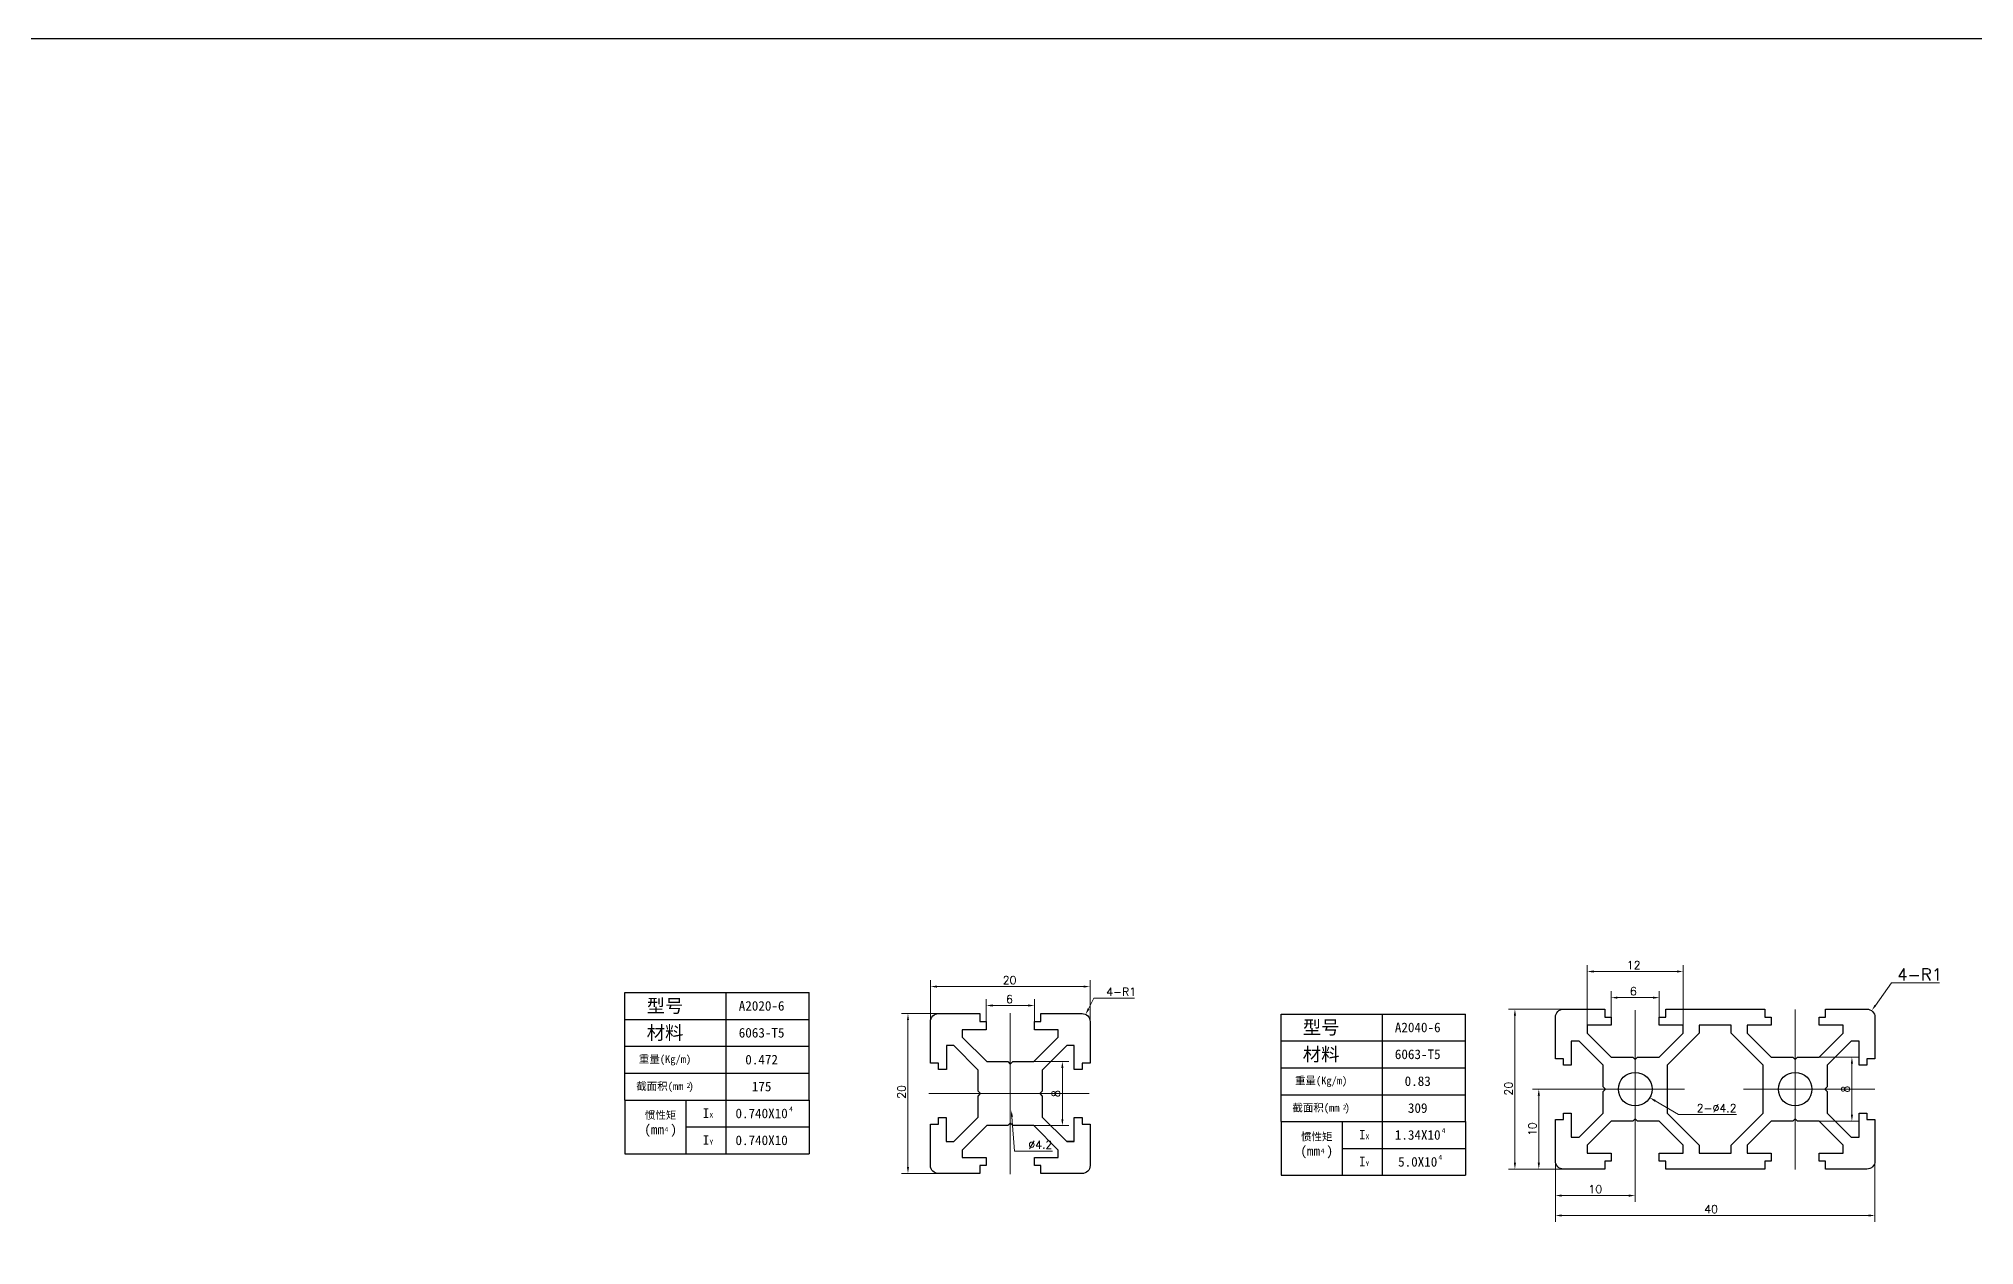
# Model space of a CAD drawing. Header units: millimetres. Extents: x 667 to 3290, y 428 to 2286.
# Drawn here: x 2122.8 to 2364.6, y 893.6 to 1044.4 of the extents above; entities that cross this region are included whole.
import ezdxf

# ---------------------------------------------------------------- set-up
doc = ezdxf.new("R2010")
doc.units = ezdxf.units.MM
doc.linetypes.add('ACAD_ISO10W100', pattern=[18, 12, -3, 0, -3])
doc.layers.add('DWG', color=7, linetype='Continuous')
for name, color, linetype, lineweight in [('中心线', 1, 'ACAD_ISO10W100', 0), ('粗实线', 130, 'Continuous', 30), ('细实线', 130, 'Continuous', 0)]:
    doc.layers.add(name, color=color, linetype=linetype, lineweight=lineweight)
doc.styles.get("Standard").update_dxf_attribs({"font": 'txt', "bigfont": 'gbcbig.shx'})
doc.dimstyles.new('45x45L', dxfattribs={"dimscale": 0, "dimtxt": 1.5, "dimasz": 0.8, "dimexe": 0.8, "dimexo": 0, "dimgap": 0.3, "dimtad": 1, "dimtoh": 1, "dimdec": 1, "dimzin": 0, "dimdsep": 46, "dimtxsty": 'Standard', "dimcen": 0, "dimclrd": 5, "dimclre": 5, "dimclrt": 3, "dimadec": 0, "dimazin": 0, "dimtp": 0.05, "dimtm": 0.05, "dimtfac": 1, "dimtdec": 1, "dimtofl": 0, "dimtmove": 0, "dimatfit": 3, "dimfxl": 1, "dimtolj": 1, "dimlwd": 13, "dimlwe": 13, "dimarcsym": 0})

# ---------------------------------------------------------------- blocks, each defined once
blk = doc.blocks.new('*D1194')
at = {"layer": 'DEFPOINTS', "color": 0, "transparency": 16777216}
for p in [(2244.01, 914.69), (2244.31, 910.5)]:
    blk.add_point(p, dxfattribs=at)
at = {"layer": '细实线', "color": 5, "lineweight": 13, "transparency": 16777216}
for p, q in [((2244.67, 905.41), (2244.37, 909.7)), ((2249.42, 905.41), (2244.67, 905.41))]:
    blk.add_line(p, q, dxfattribs=at)
at = {"layer": '细实线', "color": 5, "transparency": 16777216}
blk.add_solid([(2244.5, 909.71), (2244.23, 909.69), (2244.31, 910.5)], dxfattribs=at)
at = {"layer": '细实线', "color": 3, "transparency": 16777216, "insert": (2247.92, 906.21), "char_height": 1, "attachment_point": 5}
blk.add_mtext('\\A1;∅4.2', dxfattribs=at)
blk = doc.blocks.new('*D1195')
at = {"layer": 'DEFPOINTS', "color": 0, "transparency": 16777216}
for p in [(2253.13, 921.59), (2253.58, 922.48)]:
    blk.add_point(p, dxfattribs=at)
at = {"layer": '细实线', "color": 5, "lineweight": 13, "transparency": 16777216}
for p, q in [((2254.61, 924.52), (2253.94, 923.19)), ((2259.69, 924.52), (2254.61, 924.52))]:
    blk.add_line(p, q, dxfattribs=at)
at = {"layer": '细实线', "color": 5, "transparency": 16777216}
blk.add_solid([(2253.82, 923.25), (2254.06, 923.13), (2253.58, 922.48)], dxfattribs=at)
at = {"layer": '细实线', "color": 3, "transparency": 16777216, "insert": (2258.02, 925.32), "char_height": 1, "attachment_point": 5}
blk.add_mtext('\\A1;4-R1', dxfattribs=at)
blk = doc.blocks.new('*D1196')
at = {"layer": 'DEFPOINTS', "color": 0, "transparency": 16777216}
for p in [(2247.1, 916.6), (2250.67, 916.6), (2247.1, 908.59)]:
    blk.add_point(p, dxfattribs=at)
at = {"layer": '细实线', "color": 5, "lineweight": 13, "transparency": 16777216}
for p, q in [((2247.1, 916.6), (2251.47, 916.6)), ((2250.67, 909.39), (2250.67, 915.8)), ((2247.1, 908.59), (2251.47, 908.59))]:
    blk.add_line(p, q, dxfattribs=at)
at = {"layer": '细实线', "color": 5, "transparency": 16777216}
for points in [[(2250.54, 915.8), (2250.81, 915.8), (2250.67, 916.6)], [(2250.54, 909.39), (2250.81, 909.39), (2250.67, 908.59)]]:
    blk.add_solid(points, dxfattribs=at)
at = {"layer": '细实线', "color": 3, "transparency": 16777216, "insert": (2249.87, 912.59), "char_height": 1, "attachment_point": 5, "rotation": 90}
blk.add_mtext('\\A1;8', dxfattribs=at)
blk = doc.blocks.new('*D1197')
at = {"layer": 'DEFPOINTS', "color": 0, "transparency": 16777216}
for p in [(2231.38, 922.59), (2235.2, 922.59), (2235.2, 902.6)]:
    blk.add_point(p, dxfattribs=at)
at = {"layer": '细实线', "color": 5, "lineweight": 13, "transparency": 16777216}
for p, q in [((2235.2, 922.59), (2230.58, 922.59)), ((2231.38, 903.4), (2231.38, 921.79)), ((2235.2, 902.6), (2230.58, 902.6))]:
    blk.add_line(p, q, dxfattribs=at)
at = {"layer": '细实线', "color": 5, "transparency": 16777216}
for points in [[(2231.25, 921.79), (2231.51, 921.79), (2231.38, 922.59)], [(2231.25, 903.4), (2231.51, 903.4), (2231.38, 902.6)]]:
    blk.add_solid(points, dxfattribs=at)
at = {"layer": '细实线', "color": 3, "transparency": 16777216, "insert": (2230.58, 912.81), "char_height": 1, "attachment_point": 5, "rotation": 90}
blk.add_mtext('\\A1;20', dxfattribs=at)
blk = doc.blocks.new('*D1198')
at = {"layer": 'DEFPOINTS', "color": 0, "transparency": 16777216}
for p in [(2254.13, 925.97), (2234.19, 921.59), (2254.13, 921.59)]:
    blk.add_point(p, dxfattribs=at)
at = {"layer": '细实线', "color": 5, "lineweight": 13, "transparency": 16777216}
for p, q in [((2234.19, 921.59), (2234.19, 926.77)), ((2254.13, 921.59), (2254.13, 926.77)), ((2234.99, 925.97), (2253.33, 925.97))]:
    blk.add_line(p, q, dxfattribs=at)
at = {"layer": '细实线', "color": 5, "transparency": 16777216}
for points in [[(2234.99, 926.1), (2234.99, 925.84), (2234.19, 925.97)], [(2253.33, 926.1), (2253.33, 925.84), (2254.13, 925.97)]]:
    blk.add_solid(points, dxfattribs=at)
at = {"layer": '细实线', "color": 3, "transparency": 16777216, "insert": (2244.08, 926.77), "char_height": 1, "attachment_point": 5}
blk.add_mtext('\\A1;20', dxfattribs=at)
blk = doc.blocks.new('*D1199')
at = {"layer": 'DEFPOINTS', "color": 0, "transparency": 16777216}
for p in [(2241.15, 921.59), (2247.17, 923.6), (2247.17, 921.59)]:
    blk.add_point(p, dxfattribs=at)
at = {"layer": '细实线', "color": 5, "lineweight": 13, "transparency": 16777216}
for p, q in [((2241.15, 921.59), (2241.15, 924.4)), ((2247.17, 921.59), (2247.17, 924.4)), ((2241.95, 923.6), (2246.37, 923.6))]:
    blk.add_line(p, q, dxfattribs=at)
at = {"layer": '细实线', "color": 5, "transparency": 16777216}
for points in [[(2241.95, 923.74), (2241.95, 923.47), (2241.15, 923.6)], [(2246.37, 923.74), (2246.37, 923.47), (2247.17, 923.6)]]:
    blk.add_solid(points, dxfattribs=at)
at = {"layer": '细实线', "color": 3, "transparency": 16777216, "insert": (2244.06, 924.4), "char_height": 1, "attachment_point": 5}
blk.add_mtext('\\A1;6', dxfattribs=at)
blk = doc.blocks.new('*D1200')
at = {"layer": 'DEFPOINTS', "color": 0, "transparency": 16777216}
for p in [(2325.26, 924.59), (2319.23, 922.14), (2325.26, 922.14)]:
    blk.add_point(p, dxfattribs=at)
at = {"layer": '细实线', "color": 5, "lineweight": 13, "transparency": 16777216}
for p, q in [((2319.23, 922.14), (2319.23, 925.39)), ((2320.03, 924.59), (2324.46, 924.59)), ((2325.26, 922.14), (2325.26, 925.39))]:
    blk.add_line(p, q, dxfattribs=at)
at = {"layer": '细实线', "color": 5, "transparency": 16777216}
for points in [[(2320.03, 924.72), (2320.03, 924.45), (2319.23, 924.59)], [(2324.46, 924.72), (2324.46, 924.45), (2325.26, 924.59)]]:
    blk.add_solid(points, dxfattribs=at)
at = {"layer": '细实线', "color": 3, "transparency": 16777216, "insert": (2322.01, 925.39), "char_height": 1, "attachment_point": 5}
blk.add_mtext('\\A1;6', dxfattribs=at)
blk = doc.blocks.new('*D1201')
at = {"layer": 'DEFPOINTS', "color": 0, "transparency": 16777216}
for p in [(2320.43, 914.21), (2324.06, 912.09)]:
    blk.add_point(p, dxfattribs=at)
at = {"layer": '细实线', "color": 5, "lineweight": 13, "transparency": 16777216}
for p, q in [((2327.67, 909.98), (2324.75, 911.69)), ((2334.92, 909.98), (2327.67, 909.98))]:
    blk.add_line(p, q, dxfattribs=at)
at = {"layer": '细实线', "color": 5, "transparency": 16777216}
blk.add_solid([(2324.82, 911.8), (2324.68, 911.57), (2324.06, 912.09)], dxfattribs=at)
at = {"layer": '细实线', "color": 3, "transparency": 16777216, "insert": (2332.42, 910.78), "char_height": 1, "attachment_point": 5}
blk.add_mtext('\\A1;2-%%c4.2', dxfattribs=at)
blk = doc.blocks.new('*D1202')
at = {"layer": 'DEFPOINTS', "color": 0, "transparency": 16777216}
for p in [(2310.2, 913.15), (2313.28, 913.15), (2313.28, 903.15)]:
    blk.add_point(p, dxfattribs=at)
at = {"layer": '细实线', "color": 5, "lineweight": 13, "transparency": 16777216}
for p, q in [((2313.28, 913.15), (2309.4, 913.15)), ((2310.2, 903.95), (2310.2, 912.35)), ((2313.28, 903.15), (2309.4, 903.15))]:
    blk.add_line(p, q, dxfattribs=at)
at = {"layer": '细实线', "color": 5, "transparency": 16777216}
for points in [[(2310.07, 912.35), (2310.34, 912.35), (2310.2, 913.15)], [(2310.07, 903.95), (2310.34, 903.95), (2310.2, 903.15)]]:
    blk.add_solid(points, dxfattribs=at)
at = {"layer": '细实线', "color": 3, "transparency": 16777216, "insert": (2309.4, 908.15), "char_height": 1, "attachment_point": 5, "rotation": 90}
blk.add_mtext('\\A1;10', dxfattribs=at)
blk = doc.blocks.new('*D1203')
at = {"layer": 'DEFPOINTS', "color": 0, "transparency": 16777216}
for p in [(2307.22, 923.14), (2313.28, 923.14), (2313.27, 903.15)]:
    blk.add_point(p, dxfattribs=at)
at = {"layer": '细实线', "color": 5, "lineweight": 13, "transparency": 16777216}
for p, q in [((2313.28, 923.14), (2306.42, 923.14)), ((2307.22, 903.95), (2307.22, 922.34)), ((2313.27, 903.15), (2306.42, 903.15))]:
    blk.add_line(p, q, dxfattribs=at)
at = {"layer": '细实线', "color": 5, "transparency": 16777216}
for points in [[(2307.08, 922.34), (2307.35, 922.34), (2307.22, 923.14)], [(2307.08, 903.95), (2307.35, 903.95), (2307.22, 903.15)]]:
    blk.add_solid(points, dxfattribs=at)
at = {"layer": '细实线', "color": 3, "transparency": 16777216, "insert": (2306.42, 913.21), "char_height": 1, "attachment_point": 5, "rotation": 90}
blk.add_mtext('\\A1;20', dxfattribs=at)
blk = doc.blocks.new('*D1204')
at = {"layer": 'DEFPOINTS', "color": 0, "transparency": 16777216}
for p in [(2312.27, 904.15), (2322.25, 904.15), (2322.25, 899.85)]:
    blk.add_point(p, dxfattribs=at)
at = {"layer": '细实线', "color": 5, "lineweight": 13, "transparency": 16777216}
for p, q in [((2312.27, 904.15), (2312.27, 899.05)), ((2322.25, 904.15), (2322.25, 899.05)), ((2313.07, 899.85), (2321.45, 899.85))]:
    blk.add_line(p, q, dxfattribs=at)
at = {"layer": '细实线', "color": 5, "transparency": 16777216}
for points in [[(2313.07, 899.98), (2313.07, 899.71), (2312.27, 899.85)], [(2321.45, 899.98), (2321.45, 899.71), (2322.25, 899.85)]]:
    blk.add_solid(points, dxfattribs=at)
at = {"layer": '细实线', "color": 3, "transparency": 16777216, "insert": (2317.26, 900.65), "char_height": 1, "attachment_point": 5}
blk.add_mtext('\\A1;10', dxfattribs=at)
blk = doc.blocks.new('*D1205')
at = {"layer": 'DEFPOINTS', "color": 0, "transparency": 16777216}
for p in [(2312.27, 904.15), (2352.2, 904.15), (2352.2, 897.36)]:
    blk.add_point(p, dxfattribs=at)
at = {"layer": '细实线', "color": 5, "lineweight": 13, "transparency": 16777216}
for p, q in [((2312.27, 904.15), (2312.27, 896.56)), ((2352.2, 904.15), (2352.2, 896.56)), ((2313.07, 897.36), (2351.4, 897.36))]:
    blk.add_line(p, q, dxfattribs=at)
at = {"layer": '细实线', "color": 5, "transparency": 16777216}
for points in [[(2313.07, 897.49), (2313.07, 897.22), (2312.27, 897.36)], [(2351.4, 897.49), (2351.4, 897.22), (2352.2, 897.36)]]:
    blk.add_solid(points, dxfattribs=at)
at = {"layer": '细实线', "color": 3, "transparency": 16777216, "insert": (2331.73, 898.16), "char_height": 1, "attachment_point": 5}
blk.add_mtext('\\A1;40', dxfattribs=at)
blk = doc.blocks.new('*D1206')
at = {"layer": 'DEFPOINTS', "color": 0, "transparency": 16777216}
for p in [(2351.2, 922.14), (2351.79, 922.96)]:
    blk.add_point(p, dxfattribs=at)
at = {"layer": '细实线', "color": 5, "lineweight": 13, "transparency": 16777216}
for p, q in [((2354.28, 926.42), (2352.25, 923.61)), ((2360.28, 926.42), (2354.28, 926.42))]:
    blk.add_line(p, q, dxfattribs=at)
at = {"layer": '细实线', "color": 5, "transparency": 16777216}
blk.add_solid([(2352.15, 923.68), (2352.36, 923.53), (2351.79, 922.96)], dxfattribs=at)
at = {"layer": '细实线', "color": 3, "transparency": 16777216, "insert": (2357.78, 927.47), "char_height": 1.5, "attachment_point": 5}
blk.add_mtext('\\A1;4-R1', dxfattribs=at)
blk = doc.blocks.new('*D1207')
at = {"layer": 'DEFPOINTS', "color": 0, "transparency": 16777216}
for p in [(2345.24, 917.15), (2349.32, 917.15), (2345.24, 909.15)]:
    blk.add_point(p, dxfattribs=at)
at = {"layer": '细实线', "color": 5, "lineweight": 13, "transparency": 16777216}
for p, q in [((2345.24, 917.15), (2350.12, 917.15)), ((2349.32, 909.95), (2349.32, 916.35)), ((2345.24, 909.15), (2350.12, 909.15))]:
    blk.add_line(p, q, dxfattribs=at)
at = {"layer": '细实线', "color": 5, "transparency": 16777216}
for points in [[(2349.19, 916.35), (2349.46, 916.35), (2349.32, 917.15)], [(2349.19, 909.95), (2349.46, 909.95), (2349.32, 909.15)]]:
    blk.add_solid(points, dxfattribs=at)
at = {"layer": '细实线', "color": 3, "transparency": 16777216, "insert": (2348.52, 913.15), "char_height": 1, "attachment_point": 5, "rotation": 90}
blk.add_mtext('\\A1;8', dxfattribs=at)
blk = doc.blocks.new('*D1208')
at = {"layer": 'DEFPOINTS', "color": 0, "transparency": 16777216}
for p in [(2328.25, 927.85), (2316.25, 921.14), (2328.25, 921.14)]:
    blk.add_point(p, dxfattribs=at)
at = {"layer": '细实线', "color": 5, "lineweight": 13, "transparency": 16777216}
for p, q in [((2316.25, 921.14), (2316.25, 928.65)), ((2317.05, 927.85), (2327.45, 927.85)), ((2328.25, 921.14), (2328.25, 928.65))]:
    blk.add_line(p, q, dxfattribs=at)
at = {"layer": '细实线', "color": 5, "transparency": 16777216}
for points in [[(2317.05, 927.99), (2317.05, 927.72), (2316.25, 927.85)], [(2327.45, 927.99), (2327.45, 927.72), (2328.25, 927.85)]]:
    blk.add_solid(points, dxfattribs=at)
at = {"layer": '细实线', "color": 3, "transparency": 16777216, "insert": (2322.06, 928.65), "char_height": 1, "attachment_point": 5}
blk.add_mtext('\\A1;12', dxfattribs=at)

msp = doc.modelspace()

# ---------------------------------------------------------------- linework, layer by layer
at = {"layer": 'DWG', "lineweight": -2}
msp.add_circle((2342.232, 913.15), 2.1, dxfattribs=at)
at = {"layer": '中心线'}
for p, q in [((2244.163, 912.592), (2244.163, 922.662)), ((2322.246, 913.15), (2322.246, 923.02)), ((2342.232, 913.15), (2342.232, 923.111)), ((2244.163, 912.592), (2234.003, 912.592)), ((2244.163, 912.592), (2254.038, 912.592)), ((2244.163, 912.592), (2244.163, 902.528)), ((2322.246, 913.15), (2312.221, 913.15)), ((2322.246, 913.15), (2322.246, 903.124)), ((2322.246, 913.15), (2328.407, 913.15)), ((2342.232, 913.15), (2335.791, 913.15)), ((2342.232, 913.15), (2352.174, 913.15)), ((2342.232, 913.15), (2342.232, 903.122))]:
    msp.add_line(p, q, dxfattribs=at)
at = {"layer": '粗实线'}
for p, q in [((2196.018, 925.231), (2219.045, 925.231)), ((2196.018, 911.791), (2196.018, 925.231)), ((2208.641, 925.231), (2208.641, 905.071)), ((2219.045, 911.791), (2219.045, 925.231)), ((2196.018, 921.871), (2219.045, 921.871)), ((2277.996, 909.099), (2277.996, 922.539)), ((2277.996, 922.539), (2301.024, 922.539)), ((2290.619, 922.539), (2290.619, 902.379)), ((2301.024, 909.099), (2301.024, 922.539)), ((2277.996, 919.179), (2301.024, 919.179)), ((2315.261, 919.15), (2314.261, 919.15)), ((2350.217, 919.15), (2349.217, 919.15)), ((2196.018, 918.511), (2219.045, 918.511)), ((2196.858, 918.511), (2216.045, 918.511)), ((2197.698, 918.511), (2216.045, 918.511)), ((2198.538, 918.511), (2216.045, 918.511)), ((2196.018, 915.151), (2219.045, 915.151)), ((2197.698, 915.151), (2216.045, 915.151)), ((2198.538, 915.151), (2216.045, 915.151)), ((2277.996, 915.819), (2301.024, 915.819)), ((2278.836, 915.819), (2298.024, 915.819)), ((2279.676, 915.819), (2298.024, 915.819)), ((2280.516, 915.819), (2298.024, 915.819)), ((2196.018, 911.791), (2219.045, 911.791)), ((2196.018, 911.791), (2196.018, 905.071)), ((2196.858, 911.791), (2216.045, 911.791)), ((2197.698, 911.791), (2216.045, 911.791)), ((2198.538, 911.791), (2216.045, 911.791)), ((2203.675, 905.071), (2203.675, 911.791)), ((2219.045, 911.791), (2219.045, 905.071)), ((2277.996, 912.459), (2301.024, 912.459)), ((2279.676, 912.459), (2298.024, 912.459)), ((2280.516, 912.459), (2298.024, 912.459)), ((2203.675, 908.431), (2219.045, 908.431)), ((2277.996, 909.099), (2277.996, 902.379)), ((2277.996, 909.099), (2301.024, 909.099)), ((2278.836, 909.099), (2298.024, 909.099)), ((2279.676, 909.099), (2298.024, 909.099)), ((2280.516, 909.099), (2298.024, 909.099)), ((2285.653, 902.379), (2285.653, 909.099)), ((2301.024, 909.099), (2301.024, 902.379)), ((2314.261, 907.15), (2315.261, 907.15)), ((2349.217, 907.15), (2350.217, 907.15)), ((2196.018, 905.071), (2219.045, 905.071)), ((2285.653, 905.739), (2301.024, 905.739)), ((2277.996, 902.379), (2301.024, 902.379))]:
    msp.add_line(p, q, dxfattribs=at)
for points in [[(1880.922, 427.569), (3290.289, 427.569), (3290.289, 1044.446), (1880.922, 1044.446)], [(2334.246, 905.165), (2334.246, 906.147), (2338.232, 910.143), (2338.232, 916.157), (2334.246, 920.152), (2334.246, 921.135), (2330.232, 921.135), (2330.232, 920.152), (2326.246, 916.157), (2326.246, 910.143), (2330.232, 906.147), (2330.232, 905.165)]]:
    msp.add_lwpolyline(points, close=True, dxfattribs=at)
msp.add_lwpolyline([(2252.148, 906.592), (2251.219, 906.592), (2252.148, 906.592), (2252.148, 909.592), (2253.134, 909.592), (2253.134, 908.787), (2254.134, 908.787), (2254.134, 903.592, -0.4142136), (2253.129, 902.596), (2247.971, 902.596), (2247.971, 903.596), (2247.171, 903.596), (2247.171, 904.606), (2250.163, 904.606), (2250.163, 905.536), (2247.103, 908.588), (2244.462, 908.591), (2244.163, 908.892), (2243.862, 908.591), (2241.223, 908.588), (2238.163, 905.536), (2238.163, 904.606), (2241.154, 904.606), (2241.154, 903.596), (2240.354, 903.596), (2240.354, 902.596), (2235.196, 902.596, -0.4142136), (2234.191, 903.592), (2234.191, 908.787), (2235.191, 908.787), (2235.191, 909.587), (2236.17, 909.587), (2236.17, 906.592), (2237.107, 906.592), (2240.163, 909.655), (2240.163, 912.293), (2240.463, 912.592), (2240.163, 912.892), (2240.163, 915.528), (2237.107, 918.592), (2236.177, 918.592), (2236.177, 915.596), (2235.191, 915.596), (2235.191, 916.396), (2234.191, 916.396), (2234.191, 921.591, -0.4142136), (2235.196, 922.587), (2240.354, 922.587), (2240.354, 921.587), (2241.154, 921.587), (2241.154, 920.577), (2238.163, 920.577), (2238.163, 919.648), (2241.223, 916.595), (2243.864, 916.592), (2244.163, 916.292), (2244.463, 916.592), (2247.103, 916.595), (2250.163, 919.648), (2250.163, 920.577), (2247.171, 920.577), (2247.171, 921.587), (2247.971, 921.587), (2247.971, 922.587), (2253.129, 922.587, -0.4142136), (2254.134, 921.591), (2254.134, 916.396), (2253.134, 916.396), (2253.134, 915.596), (2252.148, 915.596), (2252.148, 918.592), (2251.219, 918.592), (2248.163, 915.528), (2248.163, 912.89), (2247.863, 912.592), (2248.163, 912.292), (2248.163, 909.655), (2251.219, 906.592)], format="xyb", dxfattribs=at)
msp.add_lwpolyline([(2312.275, 922.15, -0.4142136), (2313.28, 923.145), (2318.433, 923.145), (2318.433, 922.145), (2319.233, 922.145), (2319.233, 921.135), (2316.246, 921.135), (2316.246, 920.135), (2319.235, 917.154), (2321.946, 917.15), (2322.246, 916.85), (2322.547, 917.15), (2325.257, 917.154), (2328.246, 920.135), (2328.246, 921.135), (2325.259, 921.135), (2325.259, 922.145), (2326.059, 922.145), (2326.059, 923.145), (2338.423, 923.145), (2338.423, 922.145), (2339.223, 922.14), (2339.223, 921.135), (2336.232, 921.135), (2336.232, 920.135), (2339.221, 917.154), (2341.93, 917.15), (2342.232, 916.85), (2342.532, 917.15), (2345.243, 917.154), (2348.232, 920.135), (2348.232, 921.135), (2345.24, 921.135), (2345.24, 922.14), (2346.04, 922.14), (2346.04, 923.145), (2351.198, 923.145, -0.4142136), (2352.203, 922.15), (2352.203, 916.95), (2351.203, 916.95), (2351.203, 916.15), (2350.217, 916.15), (2350.217, 919.15), (2349.217, 919.15), (2346.232, 916.157), (2346.232, 913.451), (2345.932, 913.15), (2346.232, 912.85), (2346.232, 910.143), (2349.217, 907.15), (2350.217, 907.15), (2350.217, 910.15), (2351.203, 910.15), (2351.203, 909.35), (2352.203, 909.35), (2352.203, 904.15, -0.4142136), (2351.198, 903.155), (2346.04, 903.155), (2346.04, 904.16), (2345.24, 904.16), (2345.24, 905.165), (2348.232, 905.165), (2348.232, 906.164), (2345.243, 909.146), (2342.533, 909.149), (2342.232, 909.45), (2341.931, 909.149), (2339.221, 909.146), (2336.232, 906.164), (2336.232, 905.165), (2339.223, 905.165), (2339.223, 904.155), (2338.423, 904.155), (2338.423, 903.155), (2326.059, 903.155), (2326.059, 904.155), (2325.255, 904.155), (2325.255, 905.165), (2328.246, 905.165), (2328.246, 906.164), (2325.257, 909.146), (2322.547, 909.149), (2322.246, 909.45), (2321.946, 909.149), (2319.235, 909.146), (2316.246, 906.164), (2316.246, 905.165), (2319.237, 905.165), (2319.237, 904.155), (2318.433, 904.155), (2318.433, 903.155), (2313.28, 903.155, -0.4142136), (2312.275, 904.15), (2312.275, 909.35), (2313.275, 909.35), (2313.275, 910.15), (2314.261, 910.15), (2314.261, 907.15), (2315.261, 907.15), (2318.246, 910.143), (2318.246, 912.85), (2318.546, 913.15), (2318.246, 913.45), (2318.246, 916.157), (2315.261, 919.15), (2314.261, 919.15), (2314.261, 916.15), (2313.275, 916.15), (2313.275, 916.95), (2312.275, 916.95)], format="xyb", close=True, dxfattribs=at)
msp.add_circle((2322.246, 913.15), 2.1, dxfattribs=at)

# ---------------------------------------------------------------- texts
for s, insert, char_height, width, attachment_point in [('{\\f宋体|b0|i0|c134|p54;型号}', (2201.024, 923.467), 1.68, 10.01381, 5), ('{\\f宋体|b0|i0|c134|p2;A2020-6}', (2213.093, 923.551), 1.2, 11.9043, 5), ('{\\f宋体|b0|i0|c134|p54;型号}', (2283.003, 920.776), 1.68, 10.01381, 5), ('{\\f宋体|b0|i0|c134|p2;A2040-6}', (2295.071, 920.859), 1.2, 11.9043, 5), ('{\\f宋体|b0|i0|c134|p54;材料}', (2201.024, 920.107), 1.68, 10.01381, 5), ('{\\f宋体|b0|i0|c134|p2;6063-T5}', (2213.093, 920.191), 1.2, 11.9043, 5), ('{\\f宋体|b0|i0|c134|p54;重量(Kg/m)}', (2201.024, 916.747), 0.96, 10.01376, 5), ('{\\f宋体|b0|i0|c134|p2;0.472}', (2213.093, 916.831), 1.2, 11.9043, 5), ('{\\f宋体|b0|i0|c134|p54;材料}', (2283.003, 917.416), 1.68, 10.01381, 5), ('{\\f宋体|b0|i0|c134|p2;6063-T5}', (2295.071, 917.499), 1.2, 11.9043, 5), ('{\\f宋体|b0|i0|c134|p54;重量(Kg/m)}', (2283.003, 914.056), 0.96, 10.01376, 5), ('{\\f宋体|b0|i0|c134|p2;0.83}', (2295.071, 914.139), 1.2, 11.9043, 5), ('{\\f宋体|b0|i0|c134|p54;截面积(mm )}', (2201.024, 913.387), 0.96, 10.01376, 5), ('{\\f宋体|b0|i0|c134|p2;2}', (2203.726, 913.9), 0.6, 0.81252, 1), ('{\\f宋体|b0|i0|c134|p2;175}', (2213.093, 913.471), 1.2, 11.9043, 5), ('{\\f宋体|b0|i0|c134|p54;惯性矩}', (2200.475, 909.848), 0.96, 10.01376, 5), ('{\\f宋体|b0|i0|c134|p2;I}', (2206.158, 910.152), 1.2, 4.96605, 5), ('{\\f宋体|b0|i0|c134|p2;X}', (2206.578, 910.189), 0.6, 0.7035, 1), ('{\\f宋体|b0|i0|c134|p2;0.740X10}', (2213.093, 910.111), 1.2, 11.9043, 5), ('{\\f宋体|b0|i0|c134|p2;4}', (2216.531, 910.966), 0.6, 0.8631, 1), ('{\\f宋体|b0|i0|c134|p54;截面积(mm )}', (2283.003, 910.696), 0.96, 10.01376, 5), ('{\\f宋体|b0|i0|c134|p2;2}', (2285.705, 911.208), 0.6, 0.81252, 1), ('{\\f宋体|b0|i0|c134|p2;309}', (2295.071, 910.779), 1.2, 11.9043, 5), ('{\\f宋体|b0|i0|c134|p54;(mm )}', (2200.475, 907.949), 1.2, 10.01376, 5), ('{\\f宋体|b0|i0|c134|p2;4}', (2200.972, 908.425), 0.6, 0.814, 1), ('{\\f宋体|b0|i0|c134|p2;I}', (2206.158, 906.792), 1.2, 4.96605, 5), ('{\\f宋体|b0|i0|c134|p2;0.740X10}', (2213.093, 906.751), 1.2, 11.9043, 5), ('{\\f宋体|b0|i0|c134|p54;惯性矩}', (2282.454, 907.157), 0.96, 10.01376, 5), ('{\\f宋体|b0|i0|c134|p2;I}', (2288.136, 907.461), 1.2, 4.96605, 5), ('{\\f宋体|b0|i0|c134|p2;X}', (2288.557, 907.498), 0.6, 0.7035, 1), ('{\\f宋体|b0|i0|c134|p2;1.34X10}', (2295.071, 907.419), 1.2, 11.9043, 5), ('{\\f宋体|b0|i0|c134|p2;4}', (2298.059, 908.275), 0.6, 0.8631, 1), ('{\\f宋体|b0|i0|c134|p2;Y}', (2206.578, 906.829), 0.6, 0.7035, 1), ('{\\f宋体|b0|i0|c134|p54;(mm )}', (2282.454, 905.258), 1.2, 10.01376, 5), ('{\\f宋体|b0|i0|c134|p2;4}', (2282.95, 905.734), 0.6, 0.814, 1), ('{\\f宋体|b0|i0|c134|p2;I}', (2288.136, 904.101), 1.2, 4.96605, 5), ('{\\f宋体|b0|i0|c134|p2;5.0X10}', (2295.071, 904.059), 1.2, 11.9043, 5), ('{\\f宋体|b0|i0|c134|p2;4}', (2297.667, 904.942), 0.6, 0.8631, 1), ('{\\f宋体|b0|i0|c134|p2;Y}', (2288.557, 904.138), 0.6, 0.7035, 1)]:
    msp.add_mtext(s, dxfattribs=dict(at, insert=insert, char_height=char_height, width=width, attachment_point=attachment_point))

# ---------------------------------------------------------------- dimensions: what is measured, and where the dimension line sits
at = {"layer": '细实线'}
for base, p1, p2, text, picture, middle in [((2328.246, 927.852), (2316.246, 921.135), (2328.246, 921.135), '12', '*D1208', (2322.058, 927.852)), ((2254.134, 925.97), (2234.191, 921.591), (2254.134, 921.591), '20', '*D1198', (2244.082, 925.97)), ((2247.171, 923.605), (2241.154, 921.587), (2247.171, 921.587), '6', '*D1199', (2244.056, 923.605)), ((2325.259, 924.588), (2319.233, 922.145), (2325.259, 922.145), '6', '*D1200', (2322.005, 924.588)), ((2352.203, 897.357), (2312.275, 904.15), (2352.203, 904.15), '40', '*D1205', (2331.726, 897.357))]:
    dim = msp.add_linear_dim(base=base, p1=p1, p2=p2, text=text, dimstyle='45x45L', override={"dimscale": 1, "dimtxt": 1}, dxfattribs=at)
    dim.commit()
    dim.dimension.update_dxf_attribs({"geometry": picture, "text_midpoint": middle, "dimtype": 160})
for center, mpoint, override, picture, middle in [((2351.203, 922.145), (2351.787, 922.957), {"dimscale": 1}, '*D1206', (2357.776, 926.418)), ((2253.134, 921.587), (2253.584, 922.48), {"dimscale": 1, "dimtxt": 1}, '*D1195', (2258.021, 924.524))]:
    dim = msp.add_radius_dim(center=center, mpoint=mpoint, text='4-R1', dimstyle='45x45L', override=override, dxfattribs=at)
    dim.commit()
    dim.dimension.update_dxf_attribs({"geometry": picture, "text_midpoint": middle, "dimtype": 164})
for base, p1, p2, picture, middle in [((2231.38, 922.587), (2235.196, 902.596), (2235.196, 922.587), '*D1197', (2231.38, 912.811)), ((2307.218, 923.145), (2313.27, 903.155), (2313.28, 923.145), '*D1203', (2307.218, 913.206))]:
    dim = msp.add_linear_dim(base=base, p1=p1, p2=p2, angle=90, text='20', dimstyle='45x45L', override={"dimscale": 1, "dimtxt": 1}, dxfattribs=at)
    dim.commit()
    dim.dimension.update_dxf_attribs({"geometry": picture, "text_midpoint": middle, "dimtype": 160})
for base, p1, p2, text, picture, middle in [((2349.323, 917.154), (2345.243, 909.146), (2345.243, 917.154), '8', '*D1207', (2348.523, 913.15)), ((2250.675, 916.595), (2247.103, 908.588), (2247.103, 916.595), '8', '*D1196', (2249.875, 912.592)), ((2310.204, 913.15), (2313.28, 903.155), (2313.28, 913.15), '10', '*D1202', (2309.404, 908.152))]:
    dim = msp.add_linear_dim(base=base, p1=p1, p2=p2, angle=90, text=text, dimstyle='45x45L', override={"dimscale": 1, "dimtxt": 1}, dxfattribs=at)
    dim.commit()
    dim.dimension.update_dxf_attribs({"geometry": picture, "text_midpoint": middle})
dim = msp.add_diameter_dim_2p(p1=(2244.015, 914.686), p2=(2244.31, 910.497), dimstyle='45x45L', override={"dimscale": 1, "dimtxt": 1}, dxfattribs=at)
dim.commit()
dim.dimension.update_dxf_attribs({"geometry": '*D1194', "text_midpoint": (2247.919, 905.411), "dimtype": 163})
dim = msp.add_diameter_dim_2p(p1=(2320.432, 914.208), p2=(2324.06, 912.091), text='2-%%c4.2', dimstyle='45x45L', override={"dimscale": 1, "dimtxt": 1}, dxfattribs=at)
dim.commit()
dim.dimension.update_dxf_attribs({"geometry": '*D1201', "text_midpoint": (2332.424, 909.982), "dimtype": 163})
dim = msp.add_linear_dim(base=(2322.246, 899.848), p1=(2312.275, 904.15), p2=(2322.246, 904.15), text='10', dimstyle='45x45L', override={"dimscale": 1, "dimtxt": 1}, dxfattribs=at)
dim.commit()
dim.dimension.update_dxf_attribs({"geometry": '*D1204', "text_midpoint": (2317.261, 900.648)})

doc.saveas('drawing.dxf')
